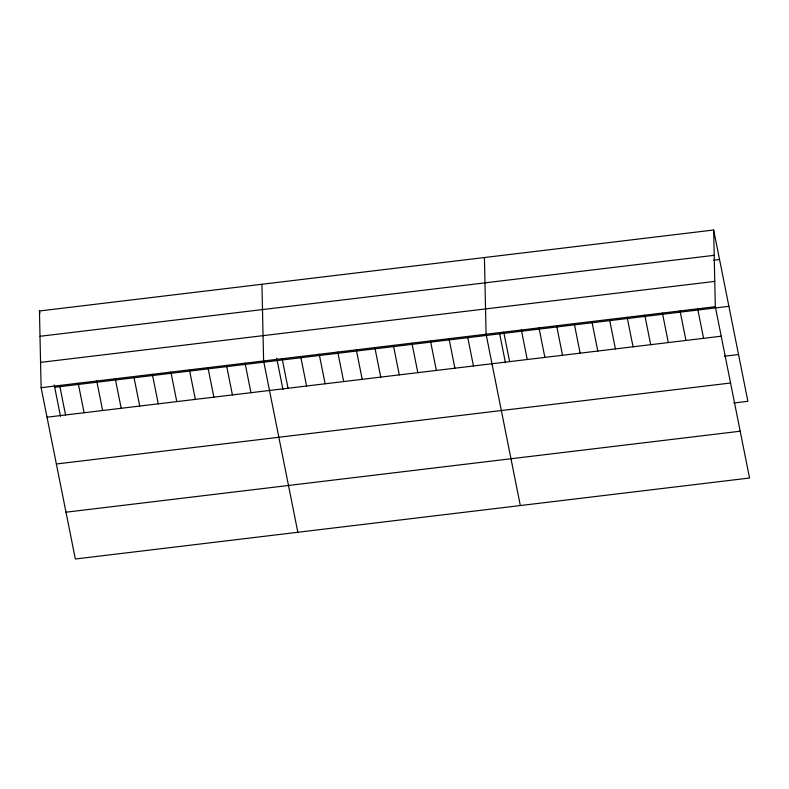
<?xml version="1.0" encoding="UTF-8"?>
<svg xmlns="http://www.w3.org/2000/svg" width="789" height="789" viewBox="0 0 789 789"><rect width="100%" height="100%" fill="white"/><g stroke="black" fill="none" stroke-linecap="round" stroke-linejoin="round"><path stroke-width="1.18" d="M713.65 230.003L715.317 306.704L749.55 478.016L75.35 558.997L41.117 387.685L39.45 310.984L713.65 230.003L747.883 401.315L733.77 403.011M40.002 336.292L714.203 255.32M713.67 260.222L719.548 259.522M40.564 362.378L714.765 281.397M41.117 387.685L715.317 306.704M54.697 387.291L728.898 306.31M47.015 417.194L721.215 336.213M724.42 356.214L738.534 354.527M56.364 463.991L730.565 383.01M66 512.199L740.2 431.218M697.683 308.824L703.581 338.333M680.049 310.935L685.947 340.453M662.425 313.055L668.313 342.564M644.791 315.176L650.688 344.685M627.156 317.296L633.054 346.805M609.522 319.407L615.42 348.925M591.888 321.527L597.786 351.036M574.254 323.648L580.152 353.156M556.62 325.768L562.518 355.277M538.986 327.879L544.883 357.397M521.361 329.999L527.249 359.508M503.727 332.12L509.625 361.628M499.674 333.846L505.453 362.772M520.326 505.542L486.093 334.24L484.426 257.539M467.552 336.459L473.449 365.978M449.01 338.688L454.908 368.197M430.469 340.917L436.366 370.426M411.927 343.146L417.825 372.655M393.386 345.375L399.283 374.883M374.844 347.594L380.742 377.112M356.312 349.823L362.2 379.331M337.771 352.052L343.669 381.56M319.229 354.281L325.127 383.789M300.688 356.51L306.586 386.018M282.146 358.729L288.044 388.247M276.712 358.226L282.965 389.49M297.838 532.269L263.605 360.958L261.938 284.267M245.063 363.187L250.961 392.695M226.522 365.415L232.42 394.924M207.98 367.644L213.878 397.153M189.439 369.863L195.337 399.382M170.907 372.092L176.795 401.601M152.366 374.321L158.264 403.83M133.824 376.55L139.722 406.059M115.283 378.779L121.181 408.288M96.741 380.998L102.639 410.517M78.2 383.227L84.098 412.736M59.658 385.456L65.556 414.965M39.45 310.984L39.923 313.351M54.234 384.953L60.477 416.217"/></g></svg>
